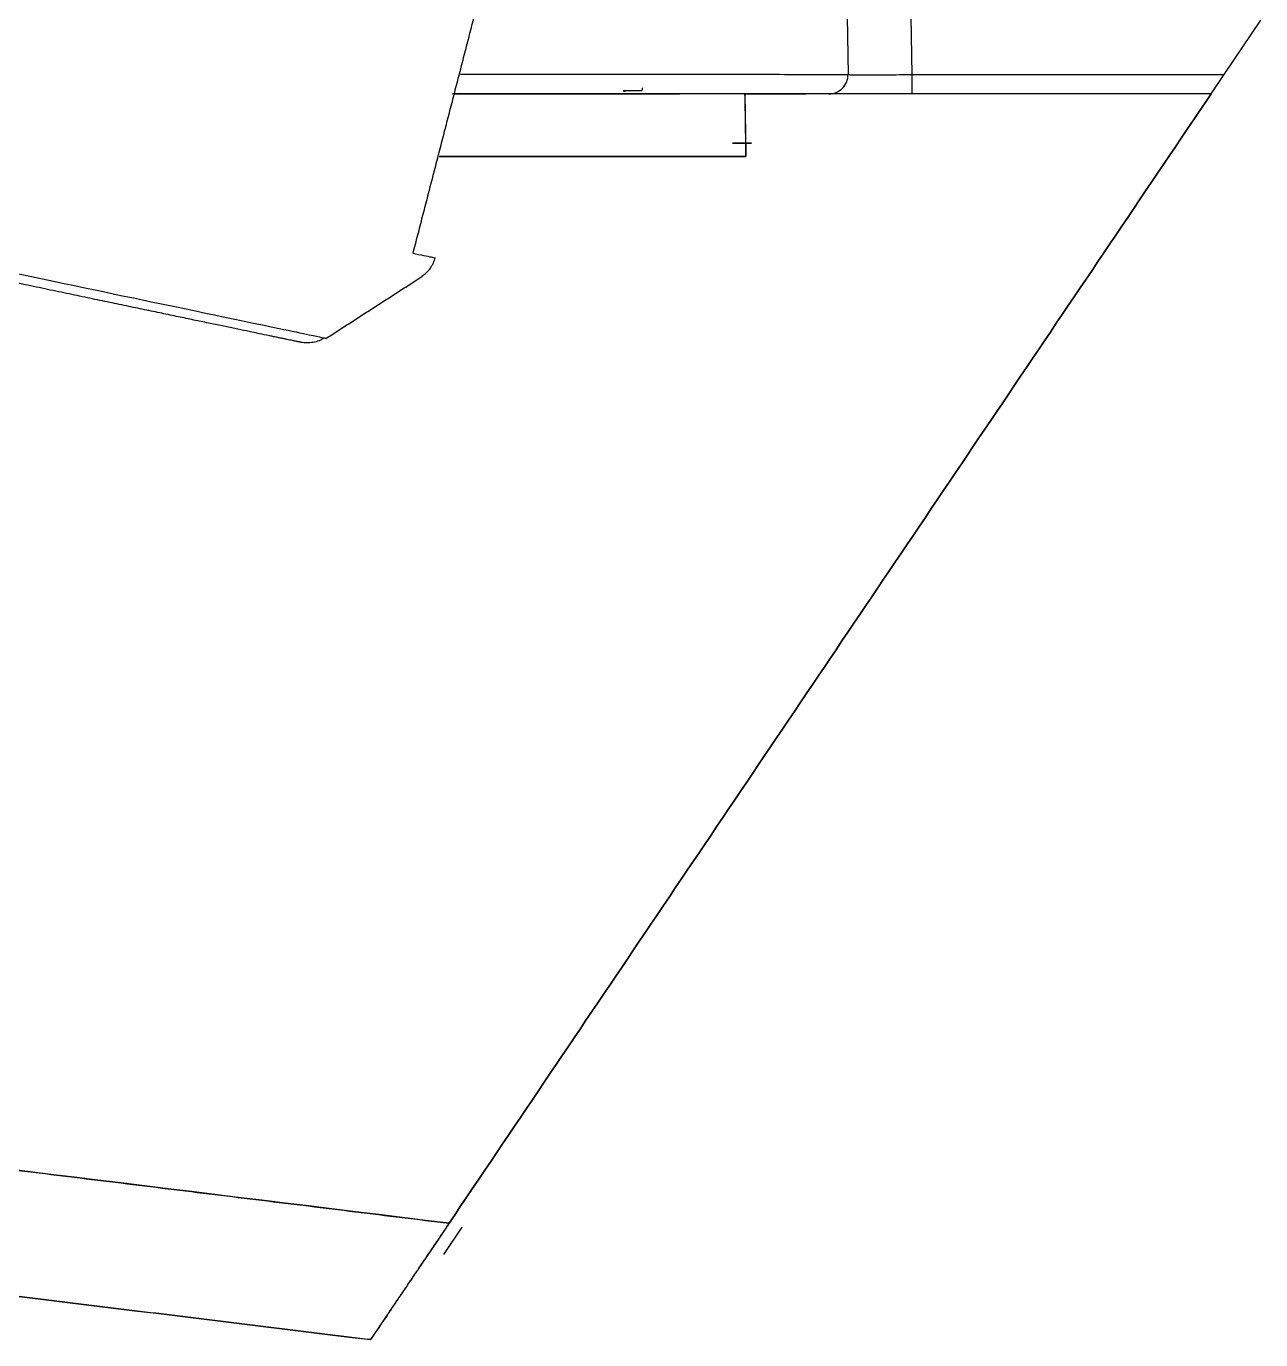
# Model space of a CAD drawing. Extents: x 86520 to 160660, y -2551 to 2752.
# Drawn here: x 89243.19 to 89262.58, y 1529.19 to 1549.82 of the extents above; entities that cross this region are included whole.
import ezdxf

# ---------------------------------------------------------------- set-up
doc = ezdxf.new("R2010")
doc.units = 0
doc.header["$LTSCALE"] = 10
doc.header["$MEASUREMENT"] = 0
doc.layers.add('1', color=7, linetype='CONTINUOUS')

msp = doc.modelspace()

# ---------------------------------------------------------------- linework, layer by layer
at = {"layer": '1', "color": 7, "linetype": 'CONTINUOUS'}
for p, q in [((89256.92, 1559.3234), (89257.0991, 1549.0621)), ((89255.9857, 1555.5626), (89256.0992, 1549.0621)), ((89262.0063, 1549.0621), (89262.5798, 1549.9124)), ((89257.0991, 1549.0621), (89262.0063, 1549.0621)), ((89257.0991, 1549.0621), (89257.0991, 1548.7568)), ((89261.8004, 1548.7568), (89262.0063, 1549.0621)), ((89255.7992, 1548.7568), (89249.932, 1548.7568)), ((89257.0991, 1548.7568), (89255.7992, 1548.7568)), ((89261.8004, 1548.7568), (89257.0991, 1548.7568)), ((89250.0328, 1530.9531), (89249.7445, 1530.5256))]:
    msp.add_line(p, q, dxfattribs=at)
msp.add_arc((89255.7992, 1549.0568), 0.3, 270, 0.99989, dxfattribs=at)
for points, degree in [([(89249.2688, 1546.2508), (89249.867, 1548.5672), (89250.4652, 1550.8836)], 2), ([(89249.8342, 1531.0163), (89261.8004, 1548.7568)], 1), ([(89261.8004, 1548.7568), (89249.8342, 1531.0163)], 1), ([(89253.4502, 1548.7568), (89252.1847, 1548.7568), (89249.8903, 1548.7568)], 2), ([(89252.569, 1548.8051), (89252.5704, 1548.8051), (89252.5719, 1548.8051), (89252.5733, 1548.8049)], 3), ([(89254.4783, 1548.7569), (89254.4783, 1548.7568), (89254.4883, 1548.1841), (89254.4954, 1547.7743)], 2), ([(89255.4349, 1548.7568), (89254.4783, 1548.7568)], 1), ([(89254.4783, 1548.7568), (89254.4954, 1547.7743)], 1), ([(89254.4783, 1548.7568), (89255.4349, 1548.7568)], 1), ([(89254.2842, 1547.9849), (89254.5842, 1547.9849)], 1), ([(89254.5842, 1547.9849), (89254.2842, 1547.9849)], 1), ([(89254.4954, 1547.7743), (89249.6768, 1547.7743)], 1), ([(89249.6768, 1547.7743), (89251.283, 1547.7743), (89252.8892, 1547.7743), (89254.4954, 1547.7743)], 3), ([(89247.8966, 1544.9126), (89249.4133, 1545.8915)], 1), ([(89238.0643, 1532.4615), (89249.8342, 1531.0163)], 1), ([(89249.8342, 1531.0163), (89245.9109, 1531.4981), (89241.9876, 1531.9798), (89238.0643, 1532.4615)], 3), ([(89248.6008, 1529.1877), (89237.8205, 1530.5113)], 1), ([(89237.8205, 1530.5113), (89241.414, 1530.0701), (89245.0074, 1529.6289), (89248.6008, 1529.1877)], 3)]:
    msp.add_open_spline(points, degree=degree, dxfattribs=at)
for points, degree, knots in [([(89224.9728, 1549.7257), (89228.0788, 1549.0739), (89231.2006, 1548.4189), (89236.8583, 1547.2321), (89239.4699, 1546.6845), (89242.6479, 1546.0184), (89243.6111, 1545.8165), (89245.2498, 1545.4732), (89245.9291, 1545.331), (89247.0085, 1545.1051), (89247.4023, 1545.0228), (89247.8141, 1544.9371), (89247.9056, 1544.9181), (89247.9056, 1544.9184)], 3, [0, 0, 0, 0, 0.2577628, 0.2577628, 0.5155256, 0.5155256, 0.6444069, 0.6444069, 0.7732883, 0.7732883, 0.9021697, 0.9021697, 1, 1, 1, 1]), ([(89247.5319, 1544.8491), (89247.5143, 1544.8518), (89246.0949, 1545.1484), (89244.4664, 1545.4887), (89241.3074, 1546.1502), (89238.1519, 1546.811), (89233.8579, 1547.7108), (89229.5487, 1548.6137), (89224.9409, 1549.5798)], 2, [0, 0, 0, 0.2242214, 0.2242214, 0.4828143, 0.4828143, 0.7414071, 0.7414071, 1, 1, 1]), ([(89250.0148, 1549.0643), (89250.0914, 1549.0642), (89250.1673, 1549.0642), (89250.6799, 1549.0642), (89251.1002, 1549.0643), (89251.9008, 1549.0644), (89252.2813, 1549.0644), (89252.997, 1549.0645), (89253.3322, 1549.0645), (89253.9521, 1549.0644), (89254.2368, 1549.0644), (89254.7506, 1549.0642), (89254.9797, 1549.0641), (89255.3776, 1549.0638), (89255.5464, 1549.0636), (89255.8193, 1549.0632), (89255.9235, 1549.0629), (89256.0634, 1549.0625), (89256.0992, 1549.0623), (89256.0992, 1549.0621)], 3, [0, 0, 0, 0, 0.0210475, 0.0210475, 0.1434166, 0.1434166, 0.2657856, 0.2657856, 0.3881547, 0.3881547, 0.5105238, 0.5105238, 0.6328928, 0.6328928, 0.7552619, 0.7552619, 0.8776309, 0.8776309, 1, 1, 1, 1]), ([(89256.0992, 1549.0621), (89256.0992, 1549.0609), (89256.1057, 1549.0599), (89256.1312, 1549.0581), (89256.1503, 1549.0574), (89256.2005, 1549.0561), (89256.2315, 1549.0556), (89256.3042, 1549.055), (89256.3459, 1549.0549), (89256.4384, 1549.0549), (89256.4893, 1549.055), (89256.5981, 1549.0556), (89256.656, 1549.0561), (89256.7769, 1549.0574), (89256.8399, 1549.0581), (89256.9682, 1549.0599), (89257.0336, 1549.0609), (89257.0991, 1549.0621)], 3, [0, 0, 0, 0, 0.125, 0.125, 0.25, 0.25, 0.375, 0.375, 0.5, 0.5, 0.625, 0.625, 0.75, 0.75, 0.875, 0.875, 1, 1, 1, 1]), ([(89249.8895, 1548.7568), (89250.3048, 1548.7568), (89250.6973, 1548.7568), (89251.5567, 1548.7568), (89252.004, 1548.7568), (89252.8015, 1548.7568), (89253.1516, 1548.7568), (89253.4502, 1548.7568)], 3, [0, 0, 0, 0, 0.2719993, 0.2719993, 0.6359997, 0.6359997, 1, 1, 1, 1]), ([(89252.8613, 1548.8072), (89252.7677, 1548.8065), (89252.6713, 1548.8058), (89252.5711, 1548.8052), (89252.5701, 1548.8051), (89252.569, 1548.8051)], 3, [0, 0, 0, 0, 0.9894406, 0.9894406, 1, 1, 1, 1]), ([(89252.5733, 1548.8049), (89252.5782, 1548.8043), (89252.5831, 1548.8027), (89252.591, 1548.7976), (89252.5942, 1548.7949), (89252.5971, 1548.7915)], 3, [0, 0, 0, 0, 0.5953545, 0.5953545, 1, 1, 1, 1]), ([(89252.8613, 1548.8072), (89252.8648, 1548.8133), (89252.8679, 1548.8201), (89252.8715, 1548.832), (89252.8725, 1548.8363), (89252.874, 1548.8455), (89252.8745, 1548.8505), (89252.8745, 1548.856)], 3, [0, 0, 0, 0, 0.5, 0.5, 0.75, 0.75, 1, 1, 1, 1]), ([(89254.4954, 1547.7743), (89254.4947, 1547.839), (89254.494, 1547.9036), (89254.4926, 1548.0302), (89254.4919, 1548.0921), (89254.4904, 1548.2111), (89254.4897, 1548.268), (89254.4883, 1548.3749), (89254.4876, 1548.4247), (89254.4862, 1548.5155), (89254.4854, 1548.5563), (89254.484, 1548.6275), (89254.4833, 1548.6579), (89254.4819, 1548.7069), (89254.4812, 1548.7256), (89254.4797, 1548.7505), (89254.479, 1548.7568), (89254.4783, 1548.7568)], 3, [0, 0, 0, 0, 0.125, 0.125, 0.25, 0.25, 0.375, 0.375, 0.5, 0.5, 0.625, 0.625, 0.75, 0.75, 0.875, 0.875, 1, 1, 1, 1]), ([(89249.27, 1546.2536), (89249.2993, 1546.2475), (89249.4529, 1546.2152), (89249.5479, 1546.1952), (89249.607, 1546.1829), (89249.617, 1546.1809), (89249.6174, 1546.1808), (89249.6174, 1546.1808), (89249.6173, 1546.1808)], 3, [0, 0, 0, 0, 0.1241503, 0.6949532, 0.6949532, 0.9803546, 0.9803546, 1, 1, 1, 1]), ([(89249.4061, 1545.8922), (89249.4322, 1545.9091), (89249.4808, 1545.9472), (89249.5427, 1546.0178), (89249.5903, 1546.0988), (89249.6112, 1546.157), (89249.6191, 1546.1871)], 3, [0, 0, 0, 0, 0.2478316, 0.5000094, 0.7521822, 1, 1, 1, 1]), ([(89247.8777, 1544.9245), (89247.8511, 1544.9073), (89247.8224, 1544.8924), (89247.7619, 1544.8682), (89247.7302, 1544.8589), (89247.6656, 1544.8469), (89247.6327, 1544.8441), (89247.5676, 1544.845), (89247.5355, 1544.8486), (89247.5045, 1544.8551)], 3, [0, 0, 0, 0, 0.25, 0.25, 0.5, 0.5, 0.75, 0.75, 1, 1, 1, 1]), ([(89250.4508, 1531.9304), (89250.4464, 1531.9239), (89250.4376, 1531.9109), (89250.4245, 1531.8913), (89250.4114, 1531.8719), (89250.3983, 1531.8525), (89250.3853, 1531.8332), (89250.3723, 1531.8139), (89250.3595, 1531.7947), (89250.3466, 1531.7756), (89250.3338, 1531.7566), (89250.3211, 1531.7377), (89250.3085, 1531.7188), (89250.2959, 1531.7), (89250.2833, 1531.6814), (89250.2709, 1531.6628), (89250.2584, 1531.6442), (89250.2461, 1531.6258), (89250.2338, 1531.6075), (89250.2216, 1531.5893), (89250.2095, 1531.5712), (89250.1974, 1531.5531), (89250.1854, 1531.5352), (89250.1735, 1531.5174), (89250.1617, 1531.4997), (89250.1499, 1531.4821), (89250.1382, 1531.4646), (89250.1266, 1531.4473), (89250.1151, 1531.43), (89250.1036, 1531.4129), (89250.0922, 1531.3958), (89250.0809, 1531.3789), (89250.0697, 1531.3621), (89250.0586, 1531.3455), (89250.0475, 1531.3289), (89250.0366, 1531.3125), (89250.0257, 1531.2962), (89250.0149, 1531.28), (89250.0042, 1531.264), (89249.9936, 1531.2481), (89249.983, 1531.2323), (89249.9726, 1531.2166), (89249.9622, 1531.2011), (89249.9519, 1531.1857), (89249.9417, 1531.1705), (89249.9316, 1531.1553), (89249.9216, 1531.1404), (89249.9117, 1531.1255), (89249.9019, 1531.1108), (89249.8921, 1531.0962), (89249.8825, 1531.0818), (89249.8729, 1531.0675), (89249.8634, 1531.0533), (89249.8541, 1531.0393), (89249.8448, 1531.0254), (89249.8356, 1531.0116), (89249.8265, 1530.998), (89249.8175, 1530.9846), (89249.8086, 1530.9712), (89249.7998, 1530.9581), (89249.791, 1530.945), (89249.7824, 1530.9321), (89249.7739, 1530.9194), (89249.7654, 1530.9068), (89249.7571, 1530.8943), (89249.7488, 1530.882), (89249.7407, 1530.8698), (89249.7326, 1530.8578), (89249.7246, 1530.8459), (89249.7168, 1530.8341), (89249.709, 1530.8225), (89249.7013, 1530.8111), (89249.6937, 1530.7998), (89249.6862, 1530.7886), (89249.6788, 1530.7776), (89249.6715, 1530.7667), (89249.6642, 1530.7559), (89249.6571, 1530.7453), (89249.6501, 1530.7349), (89249.6431, 1530.7246), (89249.6363, 1530.7144), (89249.6295, 1530.7044), (89249.6228, 1530.6945), (89249.6163, 1530.6847), (89249.6098, 1530.6751), (89249.6034, 1530.6656), (89249.5971, 1530.6563), (89249.5909, 1530.6471), (89249.5848, 1530.6381), (89249.5788, 1530.6292), (89249.5728, 1530.6204), (89249.567, 1530.6118), (89249.5612, 1530.6033), (89249.5555, 1530.5949), (89249.55, 1530.5867), (89249.5445, 1530.5786), (89249.5391, 1530.5706), (89249.5338, 1530.5628), (89249.5285, 1530.5551), (89249.5234, 1530.5476), (89249.5183, 1530.5401), (89249.5134, 1530.5328), (89249.5085, 1530.5257), (89249.5037, 1530.5186), (89249.499, 1530.5117), (89249.4944, 1530.505), (89249.4898, 1530.4983), (89249.4854, 1530.4918), (89249.481, 1530.4854), (89249.4767, 1530.4791), (89249.4725, 1530.473), (89249.4683, 1530.467), (89249.4643, 1530.4611), (89249.4603, 1530.4553), (89249.4564, 1530.4496), (89249.4526, 1530.4441), (89249.4489, 1530.4387), (89249.4452, 1530.4334), (89249.4417, 1530.4282), (89249.4382, 1530.4231), (89249.4347, 1530.4182), (89249.4314, 1530.4133), (89249.4281, 1530.4086), (89249.4249, 1530.404), (89249.4218, 1530.3995), (89249.4187, 1530.3951), (89249.4158, 1530.3908), (89249.4129, 1530.3867), (89249.41, 1530.3826), (89249.4073, 1530.3786), (89249.4046, 1530.3748), (89249.402, 1530.371), (89249.3994, 1530.3674), (89249.3969, 1530.3638), (89249.3945, 1530.3604), (89249.3922, 1530.3571), (89249.3899, 1530.3538), (89249.3877, 1530.3507), (89249.3855, 1530.3476), (89249.3835, 1530.3447), (89249.3814, 1530.3418), (89249.3795, 1530.3391), (89249.3776, 1530.3364), (89249.3758, 1530.3338), (89249.374, 1530.3314), (89249.3723, 1530.329), (89249.3707, 1530.3267), (89249.3691, 1530.3244), (89249.3676, 1530.3223), (89249.3661, 1530.3203), (89249.3647, 1530.3183), (89249.3634, 1530.3164), (89249.3621, 1530.3146), (89249.3609, 1530.3129), (89249.3597, 1530.3113), (89249.3586, 1530.3097), (89249.3575, 1530.3083), (89249.3565, 1530.3069), (89249.3555, 1530.3055), (89249.3546, 1530.3043), (89249.3538, 1530.3031), (89249.353, 1530.302), (89249.3522, 1530.301), (89249.3515, 1530.3), (89249.3509, 1530.2991), (89249.3503, 1530.2983), (89249.3497, 1530.2976), (89249.3492, 1530.2969), (89249.3487, 1530.2963), (89249.3483, 1530.2957), (89249.348, 1530.2952), (89249.3476, 1530.2948), (89249.3474, 1530.2944), (89249.3471, 1530.2941), (89249.347, 1530.2938), (89249.3468, 1530.2936), (89249.3467, 1530.2935), (89249.3466, 1530.2934), (89249.3466, 1530.2934), (89249.3466, 1530.2934)], 3, [0, 0, 0, 0, 0.0075801, 0.0151383, 0.0226746, 0.0301889, 0.0376812, 0.0451516, 0.0526, 0.0600264, 0.067431, 0.0748135, 0.0821741, 0.0895128, 0.0968295, 0.1041242, 0.111397, 0.1186479, 0.1258768, 0.1330837, 0.1402687, 0.1474318, 0.1545729, 0.161692, 0.1687892, 0.1758645, 0.1829178, 0.1899491, 0.1969585, 0.203946, 0.2109115, 0.217855, 0.2247766, 0.2316763, 0.238554, 0.2454098, 0.2522436, 0.2590555, 0.2658454, 0.2726134, 0.2793594, 0.2860835, 0.2927857, 0.2994659, 0.3061241, 0.3127605, 0.3193748, 0.3259673, 0.3325378, 0.3390863, 0.3456129, 0.3521176, 0.3586003, 0.3650611, 0.3714999, 0.3779168, 0.3843118, 0.3906848, 0.3970359, 0.403365, 0.4096722, 0.4159575, 0.4222208, 0.4284622, 0.4346817, 0.4408792, 0.4470548, 0.4532084, 0.4593401, 0.4654499, 0.4715378, 0.4776037, 0.4836476, 0.4896697, 0.4956698, 0.501648, 0.5076042, 0.5135385, 0.5194509, 0.5253414, 0.5312099, 0.5370565, 0.5428811, 0.5486839, 0.5544647, 0.5602236, 0.5659605, 0.5716755, 0.5773686, 0.5830398, 0.5886891, 0.5943164, 0.5999218, 0.6055053, 0.6110668, 0.6166065, 0.6221242, 0.62762, 0.6330938, 0.6385458, 0.6439758, 0.6493839, 0.6547701, 0.6601344, 0.6654767, 0.6707972, 0.6760957, 0.6813723, 0.686627, 0.6918598, 0.6970706, 0.7022596, 0.7074266, 0.7125717, 0.717695, 0.7227963, 0.7278757, 0.7329332, 0.7379688, 0.7429824, 0.7479742, 0.7529441, 0.757892, 0.7628181, 0.7677222, 0.7726045, 0.7774648, 0.7823033, 0.7871198, 0.7919145, 0.7966872, 0.8014381, 0.806167, 0.8108741, 0.8155593, 0.8202226, 0.8248639, 0.8294834, 0.834081, 0.8386567, 0.8432106, 0.8477425, 0.8522525, 0.8567407, 0.861207, 0.8656514, 0.8700739, 0.8744745, 0.8788532, 0.8832101, 0.8875451, 0.8918582, 0.8961495, 0.9004188, 0.9046663, 0.9088919, 0.9130957, 0.9172775, 0.9214376, 0.9255757, 0.929692, 0.9337864, 0.9378589, 0.9419096, 0.9459384, 0.9499454, 0.9539305, 0.9578938, 0.9618352, 0.9657547, 0.9696524, 0.9735283, 0.9773823, 0.9812144, 0.9850247, 0.9888132, 0.9925798, 0.9963246, 1, 1, 1, 1]), ([(89249.8342, 1531.0163), (89249.3212, 1530.2557), (89248.601, 1529.1879), (89248.6008, 1529.1877)], 2, [0, 0, 0, 0.5001224, 1, 1, 1]), ([(89248.6008, 1529.1877), (89248.6008, 1529.1877), (89248.6008, 1529.1877), (89248.601, 1529.188), (89248.6013, 1529.1884), (89248.6018, 1529.1891), (89248.6024, 1529.1899), (89248.6031, 1529.1909), (89248.6039, 1529.1921), (89248.6048, 1529.1934), (89248.6059, 1529.195), (89248.6071, 1529.1967), (89248.6085, 1529.1986), (89248.6099, 1529.2007), (89248.6115, 1529.203), (89248.6132, 1529.2055), (89248.6151, 1529.2081), (89248.6171, 1529.211), (89248.6192, 1529.214), (89248.6214, 1529.2173), (89248.6237, 1529.2207), (89248.6262, 1529.2243), (89248.6288, 1529.2281), (89248.6316, 1529.2321), (89248.6345, 1529.2363), (89248.6375, 1529.2407), (89248.6406, 1529.2452), (89248.6438, 1529.25), (89248.6472, 1529.255), (89248.6507, 1529.2601), (89248.6544, 1529.2655), (89248.6582, 1529.271), (89248.6621, 1529.2768), (89248.6661, 1529.2827), (89248.6702, 1529.2888), (89248.6745, 1529.2952), (89248.6789, 1529.3017), (89248.6835, 1529.3084), (89248.6882, 1529.3153), (89248.693, 1529.3224), (89248.6979, 1529.3298), (89248.703, 1529.3373), (89248.7081, 1529.345), (89248.7135, 1529.3529), (89248.7189, 1529.3609), (89248.7245, 1529.3692), (89248.7302, 1529.3777), (89248.736, 1529.3864), (89248.742, 1529.3953), (89248.748, 1529.4043), (89248.7543, 1529.4136), (89248.7606, 1529.4231), (89248.7671, 1529.4327), (89248.7737, 1529.4426), (89248.7804, 1529.4526), (89248.7873, 1529.4628), (89248.7943, 1529.4733), (89248.8014, 1529.4839), (89248.8086, 1529.4947), (89248.816, 1529.5057), (89248.8235, 1529.5169), (89248.8311, 1529.5283), (89248.8389, 1529.5399), (89248.8467, 1529.5516), (89248.8547, 1529.5636), (89248.8629, 1529.5757), (89248.8711, 1529.588), (89248.8795, 1529.6005), (89248.8881, 1529.6132), (89248.8967, 1529.6261), (89248.9055, 1529.6392), (89248.9144, 1529.6524), (89248.9234, 1529.6659), (89248.9326, 1529.6795), (89248.9418, 1529.6933), (89248.9512, 1529.7072), (89248.9611, 1529.7218), (89248.9714, 1529.7371), (89248.9823, 1529.7532), (89248.9936, 1529.7697), (89249.0052, 1529.7868), (89249.0172, 1529.8044), (89249.0296, 1529.8224), (89249.0424, 1529.841), (89249.0555, 1529.8602), (89249.069, 1529.8798), (89249.0829, 1529.9), (89249.0972, 1529.9208), (89249.1118, 1529.9421), (89249.1268, 1529.964), (89249.1422, 1529.9864), (89249.1579, 1530.0094), (89249.1741, 1530.033), (89249.1906, 1530.0572), (89249.2075, 1530.082), (89249.2247, 1530.1074), (89249.2424, 1530.1333), (89249.2604, 1530.1599), (89249.2788, 1530.1871), (89249.2976, 1530.2149), (89249.3168, 1530.2433), (89249.3364, 1530.2723), (89249.3563, 1530.3019), (89249.3766, 1530.3321), (89249.3973, 1530.363), (89249.4184, 1530.3944), (89249.4399, 1530.4265), (89249.4617, 1530.4592), (89249.484, 1530.4924), (89249.5066, 1530.5263), (89249.5295, 1530.5607), (89249.5529, 1530.5957), (89249.5766, 1530.6313), (89249.6007, 1530.6675), (89249.6252, 1530.7042), (89249.6501, 1530.7415), (89249.6753, 1530.7793), (89249.7009, 1530.8176), (89249.7269, 1530.8564), (89249.7532, 1530.8957), (89249.7799, 1530.9355), (89249.8069, 1530.9758), (89249.8251, 1531.0028), (89249.8342, 1531.0163)], 3, [0, 0, 0, 0, 0.0059525, 0.011914, 0.0178847, 0.0238649, 0.0298546, 0.035854, 0.0418633, 0.0478827, 0.0539122, 0.0599522, 0.0660026, 0.0720638, 0.0781358, 0.0842188, 0.0903129, 0.0964184, 0.1025353, 0.1086639, 0.1148042, 0.1209565, 0.1271208, 0.1332974, 0.1394864, 0.1456879, 0.1519021, 0.1581291, 0.164369, 0.1706221, 0.1768884, 0.1831682, 0.1894615, 0.1957684, 0.2020892, 0.208424, 0.2147729, 0.221136, 0.2275135, 0.2339055, 0.2403121, 0.2467336, 0.2531699, 0.2596214, 0.2660879, 0.2725698, 0.2790672, 0.2855801, 0.2921087, 0.2986531, 0.3052135, 0.31179, 0.3183826, 0.3249916, 0.331617, 0.338259, 0.3449176, 0.3515931, 0.3582855, 0.3649949, 0.3717215, 0.3784653, 0.3852266, 0.3920053, 0.3988016, 0.4056157, 0.4124476, 0.4192975, 0.4261654, 0.4330515, 0.4399559, 0.4468786, 0.4538199, 0.4607797, 0.4677582, 0.4747555, 0.4817718, 0.4894412, 0.4972686, 0.5052541, 0.5133979, 0.5217002, 0.5301613, 0.5387812, 0.5475601, 0.5564982, 0.5655956, 0.5748525, 0.5842689, 0.5938451, 0.6035811, 0.613477, 0.6235329, 0.633749, 0.6441253, 0.654662, 0.665359, 0.6762165, 0.6872346, 0.6984134, 0.7097529, 0.7212531, 0.7329143, 0.7447363, 0.7567194, 0.7688634, 0.7811686, 0.7936349, 0.8062625, 0.8190513, 0.8320014, 0.8451128, 0.8583857, 0.87182, 0.8854158, 0.8991731, 0.9130919, 0.9271724, 0.9414145, 0.9558183, 0.9703838, 0.985111, 1, 1, 1, 1])]:
    msp.add_open_spline(points, degree=degree, knots=knots, dxfattribs=at)

doc.saveas('drawing.dxf')
